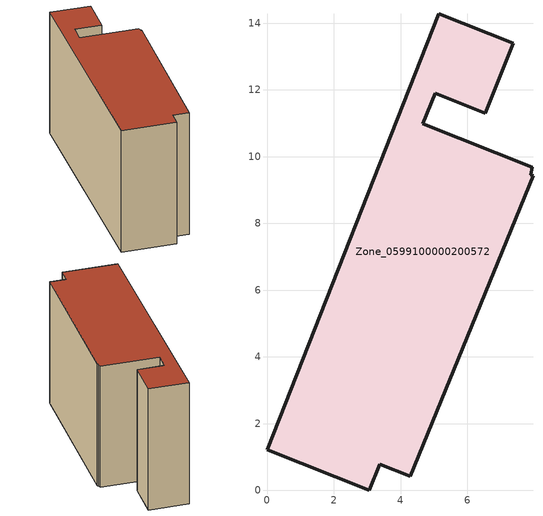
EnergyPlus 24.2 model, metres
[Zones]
Zone_0599100000200572
 floor ground (C_G): 5.04,11.89 4.67,10.98 7.95,9.67 7.9,9.45 7.97,9.43 4.29,0.42 3.38,0.78 3.06,0 0,1.22 5.14,14.28 7.38,13.39 6.54,11.3 z7.2
 wall outside (C_F): 5.14,14.28 0,1.22 3.06,0 3.38,0.78 4.29,0.42 7.97,9.43 7.9,9.45 7.95,9.67 4.67,10.98 5.04,11.89 6.54,11.3 7.38,13.39 5.14,14.28 z7.2:15.19
 roof outside (C_R): 7.95,9.67 4.67,10.98 5.04,11.89 6.54,11.3 7.38,13.39 5.14,14.28 0,1.22 3.06,0 3.38,0.78 4.29,0.42 7.97,9.43 7.9,9.45 z15.19
[BUILDING]
Pand.0599100000200572: North Axis=0; Terrain=City; Loads Convergence Tolerance Value=0.04; Temperature Convergence Tolerance Value=0.4; Solar Distribution=FullExterior; Maximum Number of Warmup Days=25; Minimum Number of Warmup Days=1
[Site:Location]
Rotterdam.The.Hague.AP_ZH_NLD Design_Conditions: Latitude=51.96; Longitude=4.45; Time Zone=1; Elevation=-4.5
[SITE:GROUNDTEMPERATURE:BUILDINGSURFACE]
18, 18, 18, 18, 18, 18, 18, 18, 18, 18, 18, 18
[MATERIAL] Thermal Absorptance=0.9; Solar Absorptance=0.7; Visible Absorptance=0.7
Name | Roughness | Thickness | Conductivity | Density | Specific Heat
G.TI.1975-1991 | MediumSmooth | 0.15 | 0.288461 | 540 | 1210
F.TI.1975-1991 | Rough | 0.3 | 0.230769 | 1920 | 840
R.TI.1975-1991 | MediumRough | 0.2 | 0.153846 | 1500 | 1000
[CONSTRUCTION]
C_G: G.TI.1975-1991
C_F: F.TI.1975-1991
C_R: R.TI.1975-1991
[ZONE]
Zone_0599100000200572: Type=1; Multiplier=1; Ceiling Height=Autocalculate; Volume=Autocalculate; Floor Area=autocalculate; Part of Total Floor Area=Yes
[ZONEINFILTRATION:DESIGNFLOWRATE]
Infil_Zone_0599100000200572: Zone or ZoneList or Space or SpaceList=Zone_0599100000200572; Schedule=AlwaysOn; Design Flow Rate Calculation Method=Flow/Area; Flow Rate per Floor Area=0.003; Constant Term Coefficient=1; Temperature Term Coefficient=0; Velocity Term Coefficient=0; Velocity Squared Term Coefficient=0
[HVACTEMPLATE:ZONE:IDEALLOADSAIRSYSTEM]
Zone_0599100000200572: Maximum Heating Supply Air Temperature=50; Minimum Cooling Supply Air Temperature=13; Maximum Heating Supply Air Humidity Ratio=0.0156; Minimum Cooling Supply Air Humidity Ratio=0.0077; Heating Limit=NoLimit; Cooling Limit=NoLimit; Dehumidification Control Type=ConstantSensibleHeatRatio; Cooling Sensible Heat Ratio=0.7; Dehumidification Setpoint=60; Humidification Control Type=None; Humidification Setpoint=30; Outdoor Air Method=None; Outdoor Air Flow Rate per Person=0.00944; Outdoor Air Flow Rate per Zone Floor Area=0; Outdoor Air Flow Rate per Zone=0; Demand Controlled Ventilation Type=None; Outdoor Air Economizer Type=NoEconomizer; Heat Recovery Type=None; Sensible Heat Recovery Effectiveness=0.7; Latent Heat Recovery Effectiveness=0.65
[ZONECONTROL:THERMOSTAT]
ThermostatControl_Zone_0599100000200572: Zone or ZoneList=Zone_0599100000200572; Control Type Schedule=DualSetpointControlType; Control 1=Thermostat_Zone_0599100000200572; Temperature Difference Between Cutout And Setpoint=0
[THERMOSTATSETPOINT:DUALSETPOINT]
Thermostat_Zone_0599100000200572: Heating Setpoint Temperature Schedule=HeatingSetpoint_Zone_0599100000200572; Cooling Setpoint Temperature Schedule=CoolingSetpoint_Zone_0599100000200572
[SCHEDULE:COMPACT]
HeatingSetpoint_Zone_0599100000200572: Through: 12/31, For: AllDays, Until: 24:00, 21
CoolingSetpoint_Zone_0599100000200572: Through: 12/31, For: AllDays, Until: 24:00, 24
DualSetpointControlType: Through: 12/31, For: AllDays, Until: 24:00, 4
AlwaysOn: Through: 12/31, For: AllDays, Until: 24:00, 1
